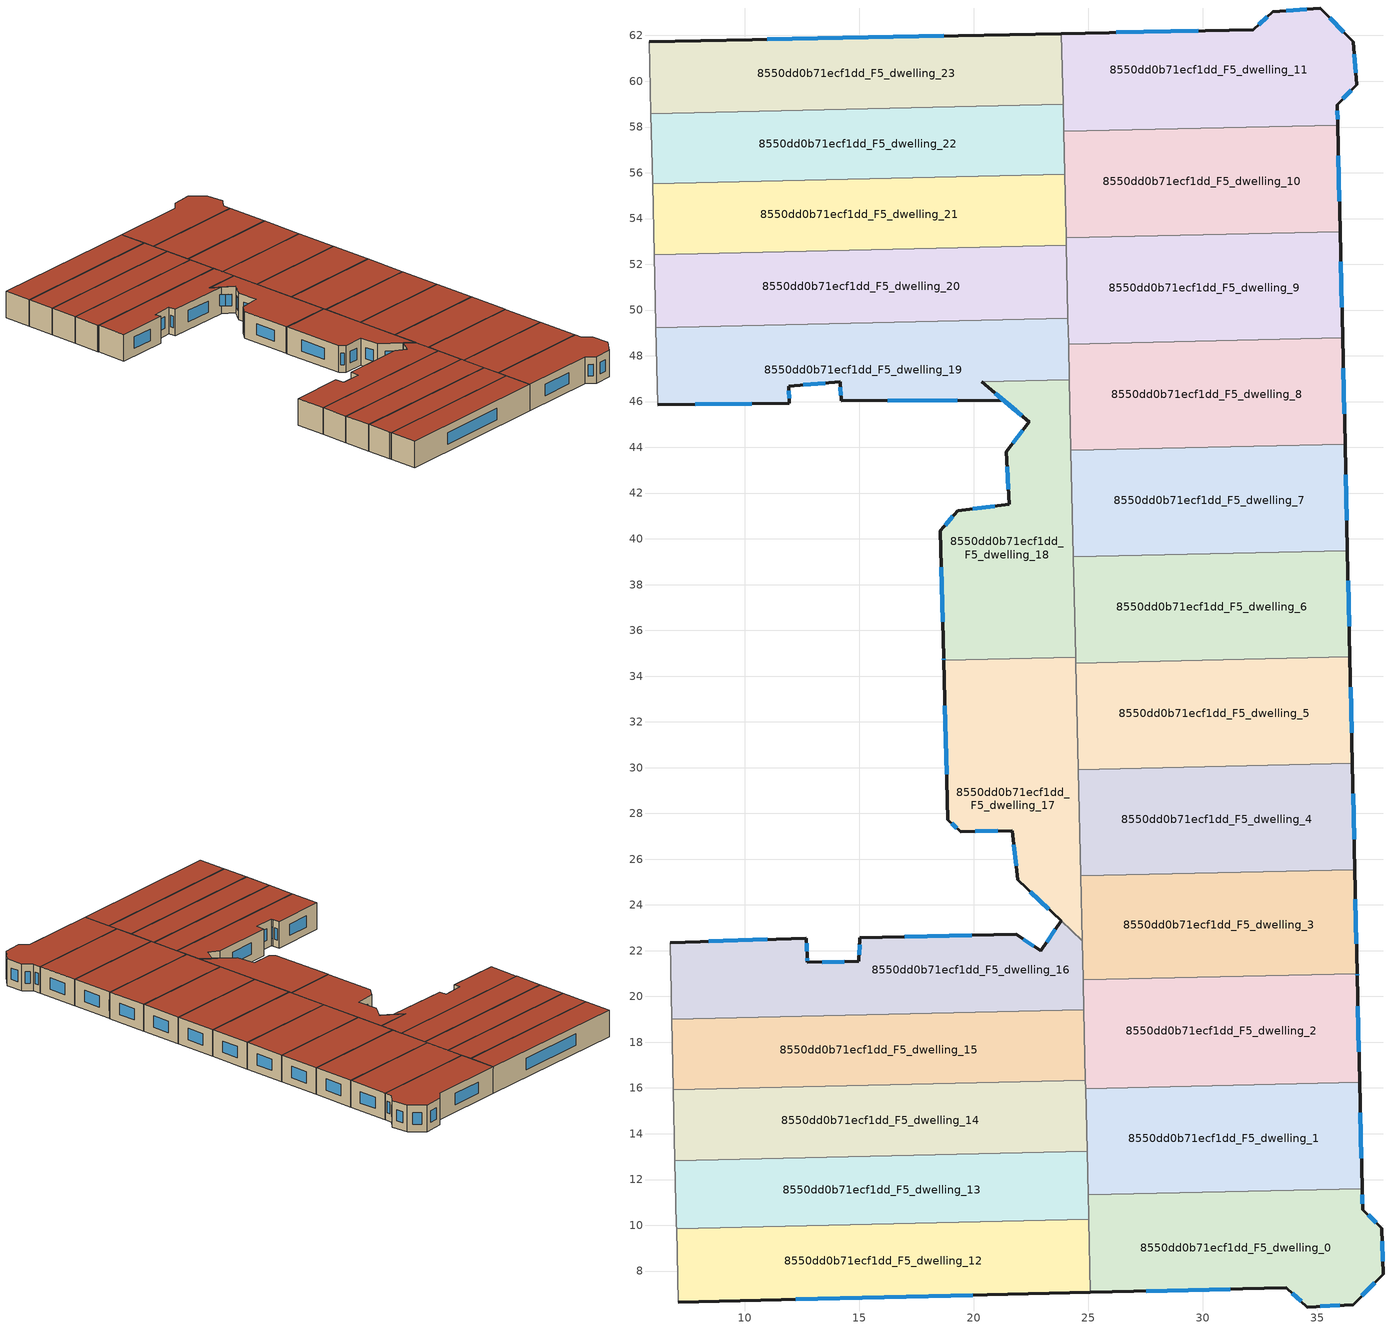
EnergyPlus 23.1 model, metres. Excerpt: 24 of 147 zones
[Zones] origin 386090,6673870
8550dd0b71ecf1dd_F5_dwelling_0
 floor to 8550dd0b71ecf1dd_F4_dwelling_0 (EU_floor_Construction): 36.97,11.6 36.99,10.68 37.84,9.87 37.89,7.87 36.58,6.54 34.58,6.43 33.66,7.27 25.09,7.07 24.99,11.33 z15
 wall outside (EU_wall_Construction): 25.09,7.07 33.66,7.27 34.58,6.43 36.58,6.54 37.89,7.87 37.84,9.87 36.99,10.68 36.97,11.6 z15:18
 wall to 8550dd0b71ecf1dd_F5_dwelling_1 (EU_wall_Construction): 36.97,11.6 24.99,11.33 z15:18
 wall to 8550dd0b71ecf1dd_F5_dwelling_12 (EU_wall_Construction): 25.02,10.26 25.09,7.07 z15:18
 wall to 8550dd0b71ecf1dd_F5_dwelling_13 (EU_wall_Construction): 24.99,11.33 25.01,10.41 25.02,10.26 z15:18
 window (EU_Window_Construction): 36.95,6.92 37.52,7.49 / 35.15,6.46 36,6.51 / 33.92,7.03 34.32,6.67 / 27.54,7.13 31.21,7.21 / 36.99,10.95 36.98,11.34 / 37.6,10.1 37.23,10.45 / 37.88,8.44 37.85,9.29 z15.86:17.14
 roof outside (EU_roof_Construction): 36.58,6.54 37.89,7.87 37.84,9.87 36.99,10.68 36.97,11.6 24.99,11.33 25.09,7.07 33.66,7.27 34.58,6.43 z18
8550dd0b71ecf1dd_F5_dwelling_1
 floor to 8550dd0b71ecf1dd_F4_dwelling_1 (EU_floor_Construction): 36.86,16.25 36.97,11.6 24.99,11.33 24.89,15.98 z15
 wall outside (EU_wall_Construction): 36.97,11.6 36.86,16.25 z15:18
 wall to 8550dd0b71ecf1dd_F5_dwelling_2 (EU_wall_Construction): 36.86,16.25 24.89,15.98 z15:18
 wall to 8550dd0b71ecf1dd_F5_dwelling_14 (EU_wall_Construction): 24.89,15.98 24.95,13.24 z15:18
 wall to 8550dd0b71ecf1dd_F5_dwelling_13 (EU_wall_Construction): 24.95,13.24 24.99,11.33 z15:18
 window (EU_Window_Construction): 36.94,12.93 36.89,14.92 z15.86:17.14
 roof outside (EU_roof_Construction): 36.97,11.6 36.86,16.25 24.89,15.98 24.99,11.33 z18
8550dd0b71ecf1dd_F5_dwelling_10
 floor to 8550dd0b71ecf1dd_F4_dwelling_10 (EU_floor_Construction): 35.91,58.08 36.01,53.43 24.03,53.16 23.93,57.8 z15
 wall outside (EU_wall_Construction): 36.01,53.43 35.91,58.08 z15:18
 wall to 8550dd0b71ecf1dd_F5_dwelling_11 (EU_wall_Construction): 35.91,58.08 23.93,57.8 z15:18
 wall to 8550dd0b71ecf1dd_F5_dwelling_9 (EU_wall_Construction): 24.03,53.16 36.01,53.43 z15:18
 wall to 8550dd0b71ecf1dd_F5_dwelling_21 (EU_wall_Construction): 23.97,55.93 24.03,53.16 z15:18
 wall to 8550dd0b71ecf1dd_F5_dwelling_22 (EU_wall_Construction): 23.93,57.8 23.97,55.93 z15:18
 window (EU_Window_Construction): 35.98,54.76 35.94,56.75 z15.86:17.14
 roof outside (EU_roof_Construction): 36.01,53.43 35.91,58.08 23.93,57.8 24.03,53.16 z18
8550dd0b71ecf1dd_F5_dwelling_11
 floor to 8550dd0b71ecf1dd_F4_dwelling_11 (EU_floor_Construction): 36.57,61.72 36.74,59.85 35.88,58.98 35.91,58.08 23.93,57.8 23.83,62.09 32.22,62.25 33.06,63.05 35.14,63.2 z15
 wall outside (EU_wall_Construction): 35.91,58.08 35.88,58.98 36.74,59.85 36.57,61.72 35.14,63.2 33.06,63.05 32.22,62.25 23.83,62.09 z15:18
 wall to 8550dd0b71ecf1dd_F5_dwelling_23 (EU_wall_Construction): 23.83,62.09 23.9,59 z15:18
 wall to 8550dd0b71ecf1dd_F5_dwelling_22 (EU_wall_Construction): 23.9,59 23.93,57.81 z15:18
 window (EU_Window_Construction): 29.82,62.2 26.22,62.13 / 32.82,62.82 32.46,62.48 / 34.54,63.16 33.66,63.09 / 36.16,62.14 35.55,62.78 / 36.69,60.38 36.62,61.18 / 36.13,59.23 36.5,59.6 / 35.9,58.34 35.89,58.72 z15.86:17.14
 roof outside (EU_roof_Construction): 35.91,58.08 35.88,58.98 36.74,59.85 36.57,61.72 35.14,63.2 33.06,63.05 32.22,62.25 23.83,62.09 23.93,57.8 z18
8550dd0b71ecf1dd_F5_dwelling_12
 floor to 8550dd0b71ecf1dd_F4_dwelling_12 (EU_floor_Construction): 25.02,10.26 25.09,7.07 7.08,6.64 7.01,9.84 z15
 wall outside (EU_wall_Construction): 7.08,6.64 25.09,7.07 z15:18
 wall adiabatic (EU_wall_Construction): 7.01,9.84 7.08,6.64 z15:18
 wall to 8550dd0b71ecf1dd_F5_dwelling_13 (EU_wall_Construction): 25.02,10.26 7.01,9.84 z15:18
 window (EU_Window_Construction): 12.23,6.76 19.95,6.94 z15.86:17.14
 roof outside (EU_roof_Construction): 25.09,7.07 25.02,10.26 7.01,9.84 7.08,6.64 z18
8550dd0b71ecf1dd_F5_dwelling_13
 floor to 8550dd0b71ecf1dd_F4_dwelling_13 (EU_floor_Construction): 24.95,13.24 25.01,10.41 25.02,10.26 7.01,9.84 7.01,10 6.94,12.83 z15
 wall adiabatic (EU_wall_Construction): 6.94,12.83 7.01,10 7.01,9.84 z15:18
 wall to 8550dd0b71ecf1dd_F5_dwelling_14 (EU_wall_Construction): 24.95,13.24 6.94,12.83 z15:18
 roof outside (EU_roof_Construction): 25.02,10.26 25.01,10.41 24.95,13.24 6.94,12.83 7.01,10 7.01,9.84 z18
8550dd0b71ecf1dd_F5_dwelling_14
 floor to 8550dd0b71ecf1dd_F4_dwelling_14 (EU_floor_Construction): 24.88,16.33 24.95,13.24 6.94,12.83 6.87,15.92 z15
 wall adiabatic (EU_wall_Construction): 6.87,15.92 6.94,12.83 z15:18
 wall to 8550dd0b71ecf1dd_F5_dwelling_15 (EU_wall_Construction): 24.88,16.33 6.87,15.92 z15:18
 wall to 8550dd0b71ecf1dd_F5_dwelling_2 (EU_wall_Construction): 24.89,15.98 24.88,16.33 z15:18
 roof outside (EU_roof_Construction): 24.95,13.24 24.88,16.33 6.87,15.92 6.94,12.83 z18
8550dd0b71ecf1dd_F5_dwelling_15
 floor to 8550dd0b71ecf1dd_F4_dwelling_15 (EU_floor_Construction): 24.81,19.42 24.88,16.33 6.87,15.92 6.8,19.01 z15
 wall adiabatic (EU_wall_Construction): 6.8,19.01 6.87,15.92 z15:18
 wall to 8550dd0b71ecf1dd_F5_dwelling_16 (EU_wall_Construction): 24.81,19.42 6.8,19.01 z15:18
 wall to 8550dd0b71ecf1dd_F5_dwelling_2 (EU_wall_Construction): 24.88,16.33 24.81,19.42 z15:18
 roof outside (EU_roof_Construction): 24.88,16.33 24.81,19.42 6.8,19.01 6.87,15.92 z18
8550dd0b71ecf1dd_F5_dwelling_16
 floor to 8550dd0b71ecf1dd_F4_dwelling_16 (EU_floor_Construction): 24.74,22.43 24.81,19.42 6.8,19.01 6.72,22.36 12.68,22.55 12.72,21.75 12.73,21.49 14.98,21.53 15.02,22.56 21.86,22.71 22.93,21.99 23.81,23.31 z15
 wall outside (EU_wall_Construction): 23.81,23.31 22.93,21.99 21.86,22.71 15.02,22.56 14.98,21.53 12.73,21.49 12.72,21.75 12.68,22.55 6.72,22.36 z15:18
 wall adiabatic (EU_wall_Construction): 6.72,22.36 6.8,19.01 z15:18
 wall to 8550dd0b71ecf1dd_F5_dwelling_17 (EU_wall_Construction): 24.74,22.43 23.81,23.31 z15:18
 wall to 8550dd0b71ecf1dd_F5_dwelling_3 (EU_wall_Construction): 24.78,20.72 24.74,22.43 z15:18
 wall to 8550dd0b71ecf1dd_F5_dwelling_2 (EU_wall_Construction): 24.81,19.42 24.78,20.62 24.78,20.72 z15:18
 window (EU_Window_Construction): 10.98,22.5 8.42,22.41 / 12.71,21.98 12.69,22.33 / 12.73,21.56 12.72,21.68 / 14.34,21.52 13.37,21.5 / 15.01,22.26 14.99,21.82 / 19.91,22.67 16.97,22.6 / 22.63,22.19 22.17,22.5 / 23.56,22.93 23.18,22.37 z15.86:17.14
 roof outside (EU_roof_Construction): 24.81,19.42 24.74,22.43 23.81,23.31 22.93,21.99 21.86,22.71 15.02,22.56 14.98,21.53 12.73,21.49 12.72,21.75 12.68,22.55 6.72,22.36 6.8,19.01 z18
8550dd0b71ecf1dd_F5_dwelling_17
 floor to 8550dd0b71ecf1dd_F4_dwelling_17 (EU_floor_Construction): 24.45,34.83 24.74,22.44 21.92,25.1 21.69,27.25 19.42,27.21 18.87,27.72 18.69,34.7 z15
 wall outside (EU_wall_Construction): 18.69,34.7 18.87,27.72 19.42,27.21 21.69,27.25 21.92,25.1 23.81,23.31 z15:18
 wall to 8550dd0b71ecf1dd_F5_dwelling_18 (EU_wall_Construction): 24.45,34.83 18.69,34.7 z15:18
 wall to 8550dd0b71ecf1dd_F5_dwelling_5 (EU_wall_Construction): 24.57,29.92 24.46,34.57 z15:18
 wall to 8550dd0b71ecf1dd_F5_dwelling_4 (EU_wall_Construction): 24.67,25.27 24.57,29.92 z15:18
 wall to 8550dd0b71ecf1dd_F5_dwelling_6 (EU_wall_Construction): 24.46,34.57 24.45,34.83 z15:18
 wall to 8550dd0b71ecf1dd_F5_dwelling_3 (EU_wall_Construction): 24.74,22.44 24.67,25.27 z15:18
 window (EU_Window_Construction): 20.07,27.22 21.04,27.24 / 19.03,27.58 19.26,27.35 / 18.74,32.7 18.82,29.71 / 21.75,26.64 21.86,25.71 / 22.46,24.59 23.27,23.82 z15.86:17.14
 roof outside (EU_roof_Construction): 24.74,22.43 24.45,34.83 18.69,34.7 18.87,27.72 19.42,27.21 21.69,27.25 21.92,25.1 z18
8550dd0b71ecf1dd_F5_dwelling_18
 floor to 8550dd0b71ecf1dd_F4_dwelling_18 (EU_floor_Construction): 24.18,46.95 24.45,34.83 18.69,34.7 18.68,34.79 18.54,40.35 19.3,41.23 21.55,41.5 21.42,43.81 22.43,45.11 20.35,46.87 z15
 wall outside (EU_wall_Construction): 20.35,46.87 22.43,45.11 21.42,43.81 21.55,41.5 19.3,41.23 18.54,40.35 18.68,34.79 18.69,34.7 z15:18
 wall to 8550dd0b71ecf1dd_F5_dwelling_19 (EU_wall_Construction): 24.18,46.95 20.36,46.87 z15:18
 wall to 8550dd0b71ecf1dd_F5_dwelling_7 (EU_wall_Construction): 24.35,39.21 24.25,43.86 z15:18
 wall to 8550dd0b71ecf1dd_F5_dwelling_6 (EU_wall_Construction): 24.45,34.83 24.35,39.21 z15:18
 wall to 8550dd0b71ecf1dd_F5_dwelling_8 (EU_wall_Construction): 24.25,43.86 24.18,46.95 z15:18
 window (EU_Window_Construction): 18.68,34.77 18.69,34.72 / 18.58,38.76 18.64,36.38 / 19.09,40.98 18.76,40.6 / 20.91,41.42 19.95,41.31 / 21.46,43.15 21.51,42.16 / 22.14,44.74 21.71,44.18 / 20.95,46.37 21.84,45.61 z15.86:17.14
 roof outside (EU_roof_Construction): 24.45,34.83 24.18,46.95 20.35,46.87 22.43,45.11 21.42,43.81 21.55,41.5 19.3,41.23 18.54,40.35 18.68,34.79 18.69,34.7 z18
8550dd0b71ecf1dd_F5_dwelling_19
 floor to 8550dd0b71ecf1dd_F4_dwelling_19 (EU_floor_Construction): 24.11,49.65 24.18,46.95 20.36,46.87 22.42,45.11 21.3,46.06 14.21,46.03 14.16,46.86 11.91,46.67 11.94,45.93 6.18,45.86 6.11,49.24 z15
 wall outside (EU_wall_Construction): 6.18,45.86 11.94,45.93 11.91,46.67 14.16,46.86 14.21,46.03 21.3,46.06 22.42,45.11 20.36,46.87 z15:18
 wall adiabatic (EU_wall_Construction): 6.11,49.24 6.18,45.86 z15:18
 wall to 8550dd0b71ecf1dd_F5_dwelling_20 (EU_wall_Construction): 24.11,49.65 6.11,49.24 z15:18
 wall to 8550dd0b71ecf1dd_F5_dwelling_8 (EU_wall_Construction): 24.18,46.95 24.14,48.51 z15:18
 wall to 8550dd0b71ecf1dd_F5_dwelling_9 (EU_wall_Construction): 24.14,48.51 24.11,49.65 z15:18
 window (EU_Window_Construction): 16.23,46.04 19.27,46.05 / 14.17,46.62 14.19,46.27 / 12.55,46.73 13.52,46.8 / 11.93,46.15 11.92,46.46 / 7.83,45.88 10.3,45.91 / 21.83,45.61 20.95,46.36 / 21.62,45.79 22.1,45.38 z15.86:17.14
 roof outside (EU_roof_Construction): 22.42,45.11 20.36,46.87 24.18,46.95 24.11,49.65 6.11,49.24 6.18,45.86 11.94,45.93 11.91,46.67 14.16,46.86 14.21,46.03 21.3,46.06 z18
8550dd0b71ecf1dd_F5_dwelling_2
 floor to 8550dd0b71ecf1dd_F4_dwelling_2 (EU_floor_Construction): 36.76,21 36.76,20.9 36.86,16.25 24.89,15.98 24.78,20.62 24.78,20.72 z15
 wall outside (EU_wall_Construction): 36.86,16.25 36.76,20.9 36.76,21 z15:18
 wall to 8550dd0b71ecf1dd_F5_dwelling_3 (EU_wall_Construction): 36.76,21 24.78,20.72 z15:18
 window (EU_Window_Construction): 36.76,20.93 36.76,20.97 / 36.83,17.58 36.79,19.57 z15.86:17.14
 roof outside (EU_roof_Construction): 36.86,16.25 36.76,20.9 36.76,21 24.78,20.72 24.78,20.62 24.89,15.98 z18
8550dd0b71ecf1dd_F5_dwelling_20
 floor to 8550dd0b71ecf1dd_F4_dwelling_20 (EU_floor_Construction): 24.04,52.84 24.11,49.75 24.11,49.65 6.11,49.24 6.1,49.34 6.03,52.43 z15
 wall adiabatic (EU_wall_Construction): 6.03,52.43 6.1,49.34 6.11,49.24 z15:18
 wall to 8550dd0b71ecf1dd_F5_dwelling_21 (EU_wall_Construction): 24.04,52.84 6.03,52.43 z15:18
 wall to 8550dd0b71ecf1dd_F5_dwelling_9 (EU_wall_Construction): 24.11,49.65 24.11,49.75 24.04,52.84 z15:18
 roof outside (EU_roof_Construction): 24.11,49.65 24.11,49.75 24.04,52.84 6.03,52.43 6.1,49.34 6.11,49.24 z18
8550dd0b71ecf1dd_F5_dwelling_21
 floor to 8550dd0b71ecf1dd_F4_dwelling_21 (EU_floor_Construction): 23.97,55.93 24.04,52.84 6.03,52.43 5.96,55.52 z15
 wall adiabatic (EU_wall_Construction): 5.96,55.52 6.03,52.43 z15:18
 wall to 8550dd0b71ecf1dd_F5_dwelling_22 (EU_wall_Construction): 23.97,55.93 5.96,55.52 z15:18
 wall to 8550dd0b71ecf1dd_F5_dwelling_9 (EU_wall_Construction): 24.04,52.84 24.03,53.16 z15:18
 roof outside (EU_roof_Construction): 24.04,52.84 23.97,55.93 5.96,55.52 6.03,52.43 z18
8550dd0b71ecf1dd_F5_dwelling_22
 floor to 8550dd0b71ecf1dd_F4_dwelling_22 (EU_floor_Construction): 23.9,59 23.97,55.93 5.96,55.52 5.89,58.59 z15
 wall adiabatic (EU_wall_Construction): 5.89,58.59 5.96,55.52 z15:18
 wall to 8550dd0b71ecf1dd_F5_dwelling_23 (EU_wall_Construction): 23.9,59 5.89,58.59 z15:18
 roof outside (EU_roof_Construction): 23.97,55.93 23.9,59 5.89,58.59 5.96,55.52 z18
8550dd0b71ecf1dd_F5_dwelling_23
 floor to 8550dd0b71ecf1dd_F4_dwelling_23 (EU_floor_Construction): 23.83,62.09 23.9,59 5.89,58.59 5.82,61.73 z15
 wall outside (EU_wall_Construction): 23.83,62.09 5.82,61.73 z15:18
 wall adiabatic (EU_wall_Construction): 5.82,61.73 5.89,58.59 z15:18
 window (EU_Window_Construction): 18.68,61.98 10.96,61.83 z15.86:17.14
 roof outside (EU_roof_Construction): 23.9,59 23.83,62.09 5.82,61.73 5.89,58.59 z18
8550dd0b71ecf1dd_F5_dwelling_3
 floor to 8550dd0b71ecf1dd_F4_dwelling_3 (EU_floor_Construction): 36.65,25.55 36.76,21 24.78,20.72 24.67,25.27 z15
 wall outside (EU_wall_Construction): 36.76,21 36.65,25.55 z15:18
 wall to 8550dd0b71ecf1dd_F5_dwelling_4 (EU_wall_Construction): 36.65,25.55 24.67,25.27 z15:18
 window (EU_Window_Construction): 36.73,22.3 36.68,24.25 z15.86:17.14
 roof outside (EU_roof_Construction): 36.76,21 36.65,25.55 24.67,25.27 24.78,20.72 z18
8550dd0b71ecf1dd_F5_dwelling_4
 floor to 8550dd0b71ecf1dd_F4_dwelling_4 (EU_floor_Construction): 36.54,30.19 36.65,25.55 24.67,25.27 24.57,29.92 z15
 wall outside (EU_wall_Construction): 36.65,25.55 36.54,30.19 z15:18
 wall to 8550dd0b71ecf1dd_F5_dwelling_5 (EU_wall_Construction): 36.54,30.19 24.57,29.92 z15:18
 window (EU_Window_Construction): 36.62,26.87 36.57,28.87 z15.86:17.14
 roof outside (EU_roof_Construction): 36.65,25.55 36.54,30.19 24.57,29.92 24.67,25.27 z18
8550dd0b71ecf1dd_F5_dwelling_5
 floor to 8550dd0b71ecf1dd_F4_dwelling_5 (EU_floor_Construction): 36.44,34.84 36.54,30.19 24.57,29.92 24.46,34.57 z15
 wall outside (EU_wall_Construction): 36.54,30.19 36.44,34.84 z15:18
 wall to 8550dd0b71ecf1dd_F5_dwelling_6 (EU_wall_Construction): 36.44,34.84 24.46,34.57 z15:18
 window (EU_Window_Construction): 36.51,31.52 36.47,33.51 z15.86:17.14
 roof outside (EU_roof_Construction): 36.54,30.19 36.44,34.84 24.46,34.57 24.57,29.92 z18
8550dd0b71ecf1dd_F5_dwelling_6
 floor to 8550dd0b71ecf1dd_F4_dwelling_6 (EU_floor_Construction): 36.33,39.49 36.44,34.84 24.46,34.57 24.35,39.21 z15
 wall outside (EU_wall_Construction): 36.44,34.84 36.33,39.49 z15:18
 wall to 8550dd0b71ecf1dd_F5_dwelling_7 (EU_wall_Construction): 36.33,39.49 24.35,39.21 z15:18
 window (EU_Window_Construction): 36.41,36.17 36.36,38.16 z15.86:17.14
 roof outside (EU_roof_Construction): 36.44,34.84 36.33,39.49 24.35,39.21 24.46,34.57 z18
8550dd0b71ecf1dd_F5_dwelling_7
 floor to 8550dd0b71ecf1dd_F4_dwelling_7 (EU_floor_Construction): 36.22,44.14 36.33,39.49 24.35,39.21 24.25,43.86 z15
 wall outside (EU_wall_Construction): 36.33,39.49 36.22,44.14 z15:18
 wall to 8550dd0b71ecf1dd_F5_dwelling_8 (EU_wall_Construction): 36.22,44.14 24.25,43.86 z15:18
 window (EU_Window_Construction): 36.3,40.82 36.25,42.81 z15.86:17.14
 roof outside (EU_roof_Construction): 36.33,39.49 36.22,44.14 24.25,43.86 24.35,39.21 z18
8550dd0b71ecf1dd_F5_dwelling_8
 floor to 8550dd0b71ecf1dd_F4_dwelling_8 (EU_floor_Construction): 36.12,48.78 36.22,44.14 24.25,43.86 24.14,48.51 z15
 wall outside (EU_wall_Construction): 36.22,44.14 36.12,48.78 z15:18
 wall to 8550dd0b71ecf1dd_F5_dwelling_9 (EU_wall_Construction): 36.12,48.78 24.14,48.51 z15:18
 window (EU_Window_Construction): 36.19,45.46 36.15,47.46 z15.86:17.14
 roof outside (EU_roof_Construction): 36.22,44.14 36.12,48.78 24.14,48.51 24.25,43.86 z18
8550dd0b71ecf1dd_F5_dwelling_9
 floor to 8550dd0b71ecf1dd_F4_dwelling_9 (EU_floor_Construction): 36.01,53.43 36.12,48.78 24.14,48.51 24.03,53.16 z15
 wall outside (EU_wall_Construction): 36.12,48.78 36.01,53.43 z15:18
 window (EU_Window_Construction): 36.09,50.11 36.04,52.1 z15.86:17.14
 roof outside (EU_roof_Construction): 36.12,48.78 36.01,53.43 24.03,53.16 24.14,48.51 z18
[Building]
EU S2 Campaign: North Axis=0; Terrain=City; Solar Distribution=FullExterior
[Site:Location]
Helsinki-Vantaa.AP: Latitude=60.317; Longitude=24.963; Time Zone=2; Elevation=54.6
[SizingPeriod:WeatherFileDays]
AnnualSizingPeriod: Begin Month=1; Begin Day of Month=1; End Month=12; End Day of Month=31; Day of Week for Start Day=Monday; Use Weather File Daylight Saving Period=No; Use Weather File Rain and Snow Indicators=No
[MATERIAL]
EU_InternalMass_Material: Roughness=MediumRough; Thickness=0.1; Conductivity=1; Density=1800; Specific Heat=900; Thermal Absorptance=0.9; Solar Absorptance=0.7; Visible Absorptance=0.7
[MATERIAL:NOMASS] Roughness=MediumRough; Thermal Absorptance=0.9; Solar Absorptance=0.7; Visible Absorptance=0.7
Name | Thermal Resistance
EU_wall_NoMass | 1.10183
EU_roof_NoMass; EU_floor_NoMass | 1.70606
[WINDOWMATERIAL:SIMPLEGLAZINGSYSTEM]
EU_Window_SimpleGlazing: UFactor=3.11035; Solar Heat Gain Coefficient=0.8; Visible Transmittance=0.8
[CONSTRUCTION]
EU_wall_Construction: EU_wall_NoMass
EU_roof_Construction: EU_roof_NoMass
EU_floor_Construction: EU_floor_NoMass
EU_Window_Construction: EU_Window_SimpleGlazing
EU_InternalMass_Construction: EU_InternalMass_Material
[ZONE] Type=1; Multiplier=1; Ceiling Height=autocalculate; Floor Area=autocalculate; Part of Total Floor Area=Yes
Name | Volume
8550dd0b71ecf1dd_F5_dwelling_0 | 167.103
8550dd0b71ecf1dd_F5_dwelling_1; 8550dd0b71ecf1dd_F5_dwelling_6 | 167.073
8550dd0b71ecf1dd_F5_dwelling_10; 8550dd0b71ecf1dd_F5_dwelling_7 | 167.11
8550dd0b71ecf1dd_F5_dwelling_11 | 167.1
8550dd0b71ecf1dd_F5_dwelling_12 | 172.943
8550dd0b71ecf1dd_F5_dwelling_13 | 161.238
8550dd0b71ecf1dd_F5_dwelling_14 | 167.077
8550dd0b71ecf1dd_F5_dwelling_15 | 167.071
8550dd0b71ecf1dd_F5_dwelling_16 | 173.496
8550dd0b71ecf1dd_F5_dwelling_17 | 158.93
8550dd0b71ecf1dd_F5_dwelling_18 | 157.89
8550dd0b71ecf1dd_F5_dwelling_19 | 172.612
8550dd0b71ecf1dd_F5_dwelling_2 | 170.703
8550dd0b71ecf1dd_F5_dwelling_20 | 172.477
8550dd0b71ecf1dd_F5_dwelling_21 | 167.076
8550dd0b71ecf1dd_F5_dwelling_22 | 165.996
8550dd0b71ecf1dd_F5_dwelling_23 | 168.209
8550dd0b71ecf1dd_F5_dwelling_3 | 163.503
8550dd0b71ecf1dd_F5_dwelling_4; 8550dd0b71ecf1dd_F5_dwelling_8 | 167.09
8550dd0b71ecf1dd_F5_dwelling_5 | 167.111
8550dd0b71ecf1dd_F5_dwelling_9 | 167.091
[INTERNALMASS] Construction=EU_InternalMass_Construction
Name | Zone or ZoneList | Surface Area
8550dd0b71ecf1dd_F5_dwelling_0_EU_InternalMass | 8550dd0b71ecf1dd_F5_dwelling_0 | 55.7012
8550dd0b71ecf1dd_F5_dwelling_1_EU_InternalMass | 8550dd0b71ecf1dd_F5_dwelling_1 | 55.6912
8550dd0b71ecf1dd_F5_dwelling_2_EU_InternalMass | 8550dd0b71ecf1dd_F5_dwelling_2 | 56.9015
8550dd0b71ecf1dd_F5_dwelling_3_EU_InternalMass | 8550dd0b71ecf1dd_F5_dwelling_3 | 54.5008
8550dd0b71ecf1dd_F5_dwelling_4_EU_InternalMass | 8550dd0b71ecf1dd_F5_dwelling_4 | 55.6971
8550dd0b71ecf1dd_F5_dwelling_5_EU_InternalMass | 8550dd0b71ecf1dd_F5_dwelling_5 | 55.7029
8550dd0b71ecf1dd_F5_dwelling_6_EU_InternalMass | 8550dd0b71ecf1dd_F5_dwelling_6 | 55.6912
8550dd0b71ecf1dd_F5_dwelling_7_EU_InternalMass | 8550dd0b71ecf1dd_F5_dwelling_7 | 55.7032
8550dd0b71ecf1dd_F5_dwelling_8_EU_InternalMass | 8550dd0b71ecf1dd_F5_dwelling_8 | 55.6969
8550dd0b71ecf1dd_F5_dwelling_9_EU_InternalMass | 8550dd0b71ecf1dd_F5_dwelling_9 | 55.6971
8550dd0b71ecf1dd_F5_dwelling_10_EU_InternalMass | 8550dd0b71ecf1dd_F5_dwelling_10 | 55.7029
8550dd0b71ecf1dd_F5_dwelling_11_EU_InternalMass | 8550dd0b71ecf1dd_F5_dwelling_11 | 55.7
8550dd0b71ecf1dd_F5_dwelling_12_EU_InternalMass | 8550dd0b71ecf1dd_F5_dwelling_12 | 57.6483
8550dd0b71ecf1dd_F5_dwelling_13_EU_InternalMass | 8550dd0b71ecf1dd_F5_dwelling_13 | 53.7454
8550dd0b71ecf1dd_F5_dwelling_14_EU_InternalMass | 8550dd0b71ecf1dd_F5_dwelling_14 | 55.6921
8550dd0b71ecf1dd_F5_dwelling_15_EU_InternalMass | 8550dd0b71ecf1dd_F5_dwelling_15 | 55.6903
8550dd0b71ecf1dd_F5_dwelling_16_EU_InternalMass | 8550dd0b71ecf1dd_F5_dwelling_16 | 57.8315
8550dd0b71ecf1dd_F5_dwelling_17_EU_InternalMass | 8550dd0b71ecf1dd_F5_dwelling_17 | 52.9859
8550dd0b71ecf1dd_F5_dwelling_18_EU_InternalMass | 8550dd0b71ecf1dd_F5_dwelling_18 | 52.6269
8550dd0b71ecf1dd_F5_dwelling_19_EU_InternalMass | 8550dd0b71ecf1dd_F5_dwelling_19 | 57.5488
8550dd0b71ecf1dd_F5_dwelling_20_EU_InternalMass | 8550dd0b71ecf1dd_F5_dwelling_20 | 57.4915
8550dd0b71ecf1dd_F5_dwelling_21_EU_InternalMass | 8550dd0b71ecf1dd_F5_dwelling_21 | 55.6921
8550dd0b71ecf1dd_F5_dwelling_22_EU_InternalMass | 8550dd0b71ecf1dd_F5_dwelling_22 | 55.3304
8550dd0b71ecf1dd_F5_dwelling_23_EU_InternalMass | 8550dd0b71ecf1dd_F5_dwelling_23 | 56.0714
[OTHEREQUIPMENT] Fuel Type=Electricity; Design Level Calculation Method=Watts/Area; Power per Zone Floor Area=1; Fraction Latent=0; Fraction Radiant=0; Fraction Lost=0; Carbon Dioxide Generation Rate=0; EndUse Subcategory=EU_Step8_InternalGains
Name | Zone or ZoneList or Space or SpaceList | Schedule
EU_Step8_InternalGain_8550dd0b71ecf1dd_F5_dwelling_0_f000 | 8550dd0b71ecf1dd_F5_dwelling_0 | EU_Step8_GainSchedule_8550dd0b71ecf1dd_F5_dwelling_0_f000
EU_Step8_InternalGain_8550dd0b71ecf1dd_F5_dwelling_1_f000 | 8550dd0b71ecf1dd_F5_dwelling_1 | EU_Step8_GainSchedule_8550dd0b71ecf1dd_F5_dwelling_1_f000
EU_Step8_InternalGain_8550dd0b71ecf1dd_F5_dwelling_2_f000 | 8550dd0b71ecf1dd_F5_dwelling_2 | EU_Step8_GainSchedule_8550dd0b71ecf1dd_F5_dwelling_2_f000
EU_Step8_InternalGain_8550dd0b71ecf1dd_F5_dwelling_3_f000 | 8550dd0b71ecf1dd_F5_dwelling_3 | EU_Step8_GainSchedule_8550dd0b71ecf1dd_F5_dwelling_3_f000
EU_Step8_InternalGain_8550dd0b71ecf1dd_F5_dwelling_4_f000 | 8550dd0b71ecf1dd_F5_dwelling_4 | EU_Step8_GainSchedule_8550dd0b71ecf1dd_F5_dwelling_4_f000
EU_Step8_InternalGain_8550dd0b71ecf1dd_F5_dwelling_5_f000 | 8550dd0b71ecf1dd_F5_dwelling_5 | EU_Step8_GainSchedule_8550dd0b71ecf1dd_F5_dwelling_5_f000
EU_Step8_InternalGain_8550dd0b71ecf1dd_F5_dwelling_6_f000 | 8550dd0b71ecf1dd_F5_dwelling_6 | EU_Step8_GainSchedule_8550dd0b71ecf1dd_F5_dwelling_6_f000
EU_Step8_InternalGain_8550dd0b71ecf1dd_F5_dwelling_7_f000 | 8550dd0b71ecf1dd_F5_dwelling_7 | EU_Step8_GainSchedule_8550dd0b71ecf1dd_F5_dwelling_7_f000
EU_Step8_InternalGain_8550dd0b71ecf1dd_F5_dwelling_8_f000 | 8550dd0b71ecf1dd_F5_dwelling_8 | EU_Step8_GainSchedule_8550dd0b71ecf1dd_F5_dwelling_8_f000
EU_Step8_InternalGain_8550dd0b71ecf1dd_F5_dwelling_9_f000 | 8550dd0b71ecf1dd_F5_dwelling_9 | EU_Step8_GainSchedule_8550dd0b71ecf1dd_F5_dwelling_9_f000
EU_Step8_InternalGain_8550dd0b71ecf1dd_F5_dwelling_10_f000 | 8550dd0b71ecf1dd_F5_dwelling_10 | EU_Step8_GainSchedule_8550dd0b71ecf1dd_F5_dwelling_10_f000
EU_Step8_InternalGain_8550dd0b71ecf1dd_F5_dwelling_11_f000 | 8550dd0b71ecf1dd_F5_dwelling_11 | EU_Step8_GainSchedule_8550dd0b71ecf1dd_F5_dwelling_11_f000
EU_Step8_InternalGain_8550dd0b71ecf1dd_F5_dwelling_12_f000 | 8550dd0b71ecf1dd_F5_dwelling_12 | EU_Step8_GainSchedule_8550dd0b71ecf1dd_F5_dwelling_12_f000
EU_Step8_InternalGain_8550dd0b71ecf1dd_F5_dwelling_13_f000 | 8550dd0b71ecf1dd_F5_dwelling_13 | EU_Step8_GainSchedule_8550dd0b71ecf1dd_F5_dwelling_13_f000
EU_Step8_InternalGain_8550dd0b71ecf1dd_F5_dwelling_14_f000 | 8550dd0b71ecf1dd_F5_dwelling_14 | EU_Step8_GainSchedule_8550dd0b71ecf1dd_F5_dwelling_14_f000
EU_Step8_InternalGain_8550dd0b71ecf1dd_F5_dwelling_15_f000 | 8550dd0b71ecf1dd_F5_dwelling_15 | EU_Step8_GainSchedule_8550dd0b71ecf1dd_F5_dwelling_15_f000
EU_Step8_InternalGain_8550dd0b71ecf1dd_F5_dwelling_16_f000 | 8550dd0b71ecf1dd_F5_dwelling_16 | EU_Step8_GainSchedule_8550dd0b71ecf1dd_F5_dwelling_16_f000
EU_Step8_InternalGain_8550dd0b71ecf1dd_F5_dwelling_17_f000 | 8550dd0b71ecf1dd_F5_dwelling_17 | EU_Step8_GainSchedule_8550dd0b71ecf1dd_F5_dwelling_17_f000
EU_Step8_InternalGain_8550dd0b71ecf1dd_F5_dwelling_18_f000 | 8550dd0b71ecf1dd_F5_dwelling_18 | EU_Step8_GainSchedule_8550dd0b71ecf1dd_F5_dwelling_18_f000
EU_Step8_InternalGain_8550dd0b71ecf1dd_F5_dwelling_19_f000 | 8550dd0b71ecf1dd_F5_dwelling_19 | EU_Step8_GainSchedule_8550dd0b71ecf1dd_F5_dwelling_19_f000
EU_Step8_InternalGain_8550dd0b71ecf1dd_F5_dwelling_20_f000 | 8550dd0b71ecf1dd_F5_dwelling_20 | EU_Step8_GainSchedule_8550dd0b71ecf1dd_F5_dwelling_20_f000
EU_Step8_InternalGain_8550dd0b71ecf1dd_F5_dwelling_21_f000 | 8550dd0b71ecf1dd_F5_dwelling_21 | EU_Step8_GainSchedule_8550dd0b71ecf1dd_F5_dwelling_21_f000
EU_Step8_InternalGain_8550dd0b71ecf1dd_F5_dwelling_22_f000 | 8550dd0b71ecf1dd_F5_dwelling_22 | EU_Step8_GainSchedule_8550dd0b71ecf1dd_F5_dwelling_22_f000
EU_Step8_InternalGain_8550dd0b71ecf1dd_F5_dwelling_23_f000 | 8550dd0b71ecf1dd_F5_dwelling_23 | EU_Step8_GainSchedule_8550dd0b71ecf1dd_F5_dwelling_23_f000
[ZONEVENTILATION:DESIGNFLOWRATE] Schedule=EU_AlwaysOn; Design Flow Rate Calculation Method=AirChanges/Hour; Air Changes per Hour=0.756316; Ventilation Type=Natural; Fan Pressure Rise=0; Fan Total Efficiency=1; Constant Term Coefficient=1; Temperature Term Coefficient=0; Velocity Term Coefficient=0; Velocity Squared Term Coefficient=0; Minimum Indoor Temperature=-100; Maximum Indoor Temperature=100; Delta Temperature=-100; Minimum Outdoor Temperature=-100; Maximum Outdoor Temperature=100; Maximum Wind Speed=40
Name | Zone or ZoneList or Space or SpaceList
EU_ConstantAir_8550dd0b71ecf1dd_F5_dwelling_0 | 8550dd0b71ecf1dd_F5_dwelling_0
EU_ConstantAir_8550dd0b71ecf1dd_F5_dwelling_1 | 8550dd0b71ecf1dd_F5_dwelling_1
EU_ConstantAir_8550dd0b71ecf1dd_F5_dwelling_2 | 8550dd0b71ecf1dd_F5_dwelling_2
EU_ConstantAir_8550dd0b71ecf1dd_F5_dwelling_3 | 8550dd0b71ecf1dd_F5_dwelling_3
EU_ConstantAir_8550dd0b71ecf1dd_F5_dwelling_4 | 8550dd0b71ecf1dd_F5_dwelling_4
EU_ConstantAir_8550dd0b71ecf1dd_F5_dwelling_5 | 8550dd0b71ecf1dd_F5_dwelling_5
EU_ConstantAir_8550dd0b71ecf1dd_F5_dwelling_6 | 8550dd0b71ecf1dd_F5_dwelling_6
EU_ConstantAir_8550dd0b71ecf1dd_F5_dwelling_7 | 8550dd0b71ecf1dd_F5_dwelling_7
EU_ConstantAir_8550dd0b71ecf1dd_F5_dwelling_8 | 8550dd0b71ecf1dd_F5_dwelling_8
EU_ConstantAir_8550dd0b71ecf1dd_F5_dwelling_9 | 8550dd0b71ecf1dd_F5_dwelling_9
EU_ConstantAir_8550dd0b71ecf1dd_F5_dwelling_10 | 8550dd0b71ecf1dd_F5_dwelling_10
EU_ConstantAir_8550dd0b71ecf1dd_F5_dwelling_11 | 8550dd0b71ecf1dd_F5_dwelling_11
EU_ConstantAir_8550dd0b71ecf1dd_F5_dwelling_12 | 8550dd0b71ecf1dd_F5_dwelling_12
EU_ConstantAir_8550dd0b71ecf1dd_F5_dwelling_13 | 8550dd0b71ecf1dd_F5_dwelling_13
EU_ConstantAir_8550dd0b71ecf1dd_F5_dwelling_14 | 8550dd0b71ecf1dd_F5_dwelling_14
EU_ConstantAir_8550dd0b71ecf1dd_F5_dwelling_15 | 8550dd0b71ecf1dd_F5_dwelling_15
EU_ConstantAir_8550dd0b71ecf1dd_F5_dwelling_16 | 8550dd0b71ecf1dd_F5_dwelling_16
EU_ConstantAir_8550dd0b71ecf1dd_F5_dwelling_17 | 8550dd0b71ecf1dd_F5_dwelling_17
EU_ConstantAir_8550dd0b71ecf1dd_F5_dwelling_18 | 8550dd0b71ecf1dd_F5_dwelling_18
EU_ConstantAir_8550dd0b71ecf1dd_F5_dwelling_19 | 8550dd0b71ecf1dd_F5_dwelling_19
EU_ConstantAir_8550dd0b71ecf1dd_F5_dwelling_20 | 8550dd0b71ecf1dd_F5_dwelling_20
EU_ConstantAir_8550dd0b71ecf1dd_F5_dwelling_21 | 8550dd0b71ecf1dd_F5_dwelling_21
EU_ConstantAir_8550dd0b71ecf1dd_F5_dwelling_22 | 8550dd0b71ecf1dd_F5_dwelling_22
EU_ConstantAir_8550dd0b71ecf1dd_F5_dwelling_23 | 8550dd0b71ecf1dd_F5_dwelling_23
[HVACTEMPLATE:ZONE:IDEALLOADSAIRSYSTEM] System Availability Schedule=EU_AlwaysOn; Maximum Heating Supply Air Temperature=50; Minimum Cooling Supply Air Temperature=13; Maximum Heating Supply Air Humidity Ratio=0.0156; Minimum Cooling Supply Air Humidity Ratio=0.0077; Heating Limit=NoLimit; Cooling Limit=NoLimit; Heating Availability Schedule=EU_AlwaysOn; Cooling Availability Schedule=EU_CoolingOff; Dehumidification Control Type=ConstantSensibleHeatRatio; Cooling Sensible Heat Ratio=0.7; Dehumidification Setpoint=60; Humidification Control Type=None; Humidification Setpoint=30; Outdoor Air Method=None; Outdoor Air Flow Rate per Person=0.00944; Outdoor Air Flow Rate per Zone Floor Area=0; Outdoor Air Flow Rate per Zone=0; Demand Controlled Ventilation Type=None; Outdoor Air Economizer Type=NoEconomizer; Heat Recovery Type=None; Sensible Heat Recovery Effectiveness=0.7; Latent Heat Recovery Effectiveness=0.65
Name | Template Thermostat
8550dd0b71ecf1dd_F5_dwelling_0 | EU_HeatOnly_8550dd0b71ecf1dd_F5_dwelling_0
8550dd0b71ecf1dd_F5_dwelling_1 | EU_HeatOnly_8550dd0b71ecf1dd_F5_dwelling_1
8550dd0b71ecf1dd_F5_dwelling_2 | EU_HeatOnly_8550dd0b71ecf1dd_F5_dwelling_2
8550dd0b71ecf1dd_F5_dwelling_3 | EU_HeatOnly_8550dd0b71ecf1dd_F5_dwelling_3
8550dd0b71ecf1dd_F5_dwelling_4 | EU_HeatOnly_8550dd0b71ecf1dd_F5_dwelling_4
8550dd0b71ecf1dd_F5_dwelling_5 | EU_HeatOnly_8550dd0b71ecf1dd_F5_dwelling_5
8550dd0b71ecf1dd_F5_dwelling_6 | EU_HeatOnly_8550dd0b71ecf1dd_F5_dwelling_6
8550dd0b71ecf1dd_F5_dwelling_7 | EU_HeatOnly_8550dd0b71ecf1dd_F5_dwelling_7
8550dd0b71ecf1dd_F5_dwelling_8 | EU_HeatOnly_8550dd0b71ecf1dd_F5_dwelling_8
8550dd0b71ecf1dd_F5_dwelling_9 | EU_HeatOnly_8550dd0b71ecf1dd_F5_dwelling_9
8550dd0b71ecf1dd_F5_dwelling_10 | EU_HeatOnly_8550dd0b71ecf1dd_F5_dwelling_10
8550dd0b71ecf1dd_F5_dwelling_11 | EU_HeatOnly_8550dd0b71ecf1dd_F5_dwelling_11
8550dd0b71ecf1dd_F5_dwelling_12 | EU_HeatOnly_8550dd0b71ecf1dd_F5_dwelling_12
8550dd0b71ecf1dd_F5_dwelling_13 | EU_HeatOnly_8550dd0b71ecf1dd_F5_dwelling_13
8550dd0b71ecf1dd_F5_dwelling_14 | EU_HeatOnly_8550dd0b71ecf1dd_F5_dwelling_14
8550dd0b71ecf1dd_F5_dwelling_15 | EU_HeatOnly_8550dd0b71ecf1dd_F5_dwelling_15
8550dd0b71ecf1dd_F5_dwelling_16 | EU_HeatOnly_8550dd0b71ecf1dd_F5_dwelling_16
8550dd0b71ecf1dd_F5_dwelling_17 | EU_HeatOnly_8550dd0b71ecf1dd_F5_dwelling_17
8550dd0b71ecf1dd_F5_dwelling_18 | EU_HeatOnly_8550dd0b71ecf1dd_F5_dwelling_18
8550dd0b71ecf1dd_F5_dwelling_19 | EU_HeatOnly_8550dd0b71ecf1dd_F5_dwelling_19
8550dd0b71ecf1dd_F5_dwelling_20 | EU_HeatOnly_8550dd0b71ecf1dd_F5_dwelling_20
8550dd0b71ecf1dd_F5_dwelling_21 | EU_HeatOnly_8550dd0b71ecf1dd_F5_dwelling_21
8550dd0b71ecf1dd_F5_dwelling_22 | EU_HeatOnly_8550dd0b71ecf1dd_F5_dwelling_22
8550dd0b71ecf1dd_F5_dwelling_23 | EU_HeatOnly_8550dd0b71ecf1dd_F5_dwelling_23
[SIZING:ZONE] Zone Cooling Design Supply Air Temperature Input Method=SupplyAirTemperature; Zone Cooling Design Supply Air Temperature=13; Zone Heating Design Supply Air Temperature Input Method=SupplyAirTemperature; Zone Heating Design Supply Air Temperature=50; Zone Cooling Design Supply Air Humidity Ratio=0.008; Zone Heating Design Supply Air Humidity Ratio=0.008; Cooling Design Air Flow Method=DesignDay; Cooling Design Air Flow Rate=0; Cooling Minimum Air Flow per Zone Floor Area=0.000762; Cooling Minimum Air Flow=0; Cooling Minimum Air Flow Fraction=0.2; Heating Design Air Flow Method=DesignDay; Heating Design Air Flow Rate=0; Heating Maximum Air Flow per Zone Floor Area=0.002032; Heating Maximum Air Flow=0.141576; Heating Maximum Air Flow Fraction=0.3; Account for Dedicated Outdoor Air System=No; Dedicated Outdoor Air System Control Strategy=NeutralSupplyAir; Dedicated Outdoor Air Low Setpoint Temperature for Design=autosize; Dedicated Outdoor Air High Setpoint Temperature for Design=autosize; Zone Load Sizing Method=Sensible Load Only No Latent Load; Zone Latent Cooling Design Supply Air Humidity Ratio Input Method=HumidityRatioDifference; Zone Cooling Design Supply Air Humidity Ratio Difference=0.005; Zone Latent Heating Design Supply Air Humidity Ratio Input Method=HumidityRatioDifference; Zone Humidification Design Supply Air Humidity Ratio Difference=0.005
8550dd0b71ecf1dd_F5_dwelling_0; 8550dd0b71ecf1dd_F5_dwelling_1; 8550dd0b71ecf1dd_F5_dwelling_2; 8550dd0b71ecf1dd_F5_dwelling_3; 8550dd0b71ecf1dd_F5_dwelling_4; 8550dd0b71ecf1dd_F5_dwelling_5; 8550dd0b71ecf1dd_F5_dwelling_6; 8550dd0b71ecf1dd_F5_dwelling_7; 8550dd0b71ecf1dd_F5_dwelling_8; 8550dd0b71ecf1dd_F5_dwelling_9; 8550dd0b71ecf1dd_F5_dwelling_10; 8550dd0b71ecf1dd_F5_dwelling_11; 8550dd0b71ecf1dd_F5_dwelling_12; 8550dd0b71ecf1dd_F5_dwelling_13; 8550dd0b71ecf1dd_F5_dwelling_14; 8550dd0b71ecf1dd_F5_dwelling_15; 8550dd0b71ecf1dd_F5_dwelling_16; 8550dd0b71ecf1dd_F5_dwelling_17; 8550dd0b71ecf1dd_F5_dwelling_18; 8550dd0b71ecf1dd_F5_dwelling_19; 8550dd0b71ecf1dd_F5_dwelling_20; 8550dd0b71ecf1dd_F5_dwelling_21; 8550dd0b71ecf1dd_F5_dwelling_22; 8550dd0b71ecf1dd_F5_dwelling_23
[SCHEDULE:CONSTANT]
Name | Hourly Value
EU_AlwaysOn | 1
EU_CoolingOff | 0
[SCHEDULE:FILE] Column Number=1; Rows to Skip at Top=0; Number of Hours of Data=8760; Column Separator=Comma; Interpolate to Timestep=No; Minutes per Item=60; Adjust Schedule for Daylight Savings=Yes
Name | File
EU_Step8_GainSchedule_8550dd0b71ecf1dd_F5_dwelling_0_f000 | ../../schedules/8550dd0b71ecf1dd/8550dd0b71ecf1dd_F5_dwelling_0_f000_gain.csv
EU_Step8_GainSchedule_8550dd0b71ecf1dd_F5_dwelling_1_f000 | ../../schedules/8550dd0b71ecf1dd/8550dd0b71ecf1dd_F5_dwelling_1_f000_gain.csv
EU_Step8_GainSchedule_8550dd0b71ecf1dd_F5_dwelling_2_f000 | ../../schedules/8550dd0b71ecf1dd/8550dd0b71ecf1dd_F5_dwelling_2_f000_gain.csv
EU_Step8_GainSchedule_8550dd0b71ecf1dd_F5_dwelling_3_f000 | ../../schedules/8550dd0b71ecf1dd/8550dd0b71ecf1dd_F5_dwelling_3_f000_gain.csv
EU_Step8_GainSchedule_8550dd0b71ecf1dd_F5_dwelling_4_f000 | ../../schedules/8550dd0b71ecf1dd/8550dd0b71ecf1dd_F5_dwelling_4_f000_gain.csv
EU_Step8_GainSchedule_8550dd0b71ecf1dd_F5_dwelling_5_f000 | ../../schedules/8550dd0b71ecf1dd/8550dd0b71ecf1dd_F5_dwelling_5_f000_gain.csv
EU_Step8_GainSchedule_8550dd0b71ecf1dd_F5_dwelling_6_f000 | ../../schedules/8550dd0b71ecf1dd/8550dd0b71ecf1dd_F5_dwelling_6_f000_gain.csv
EU_Step8_GainSchedule_8550dd0b71ecf1dd_F5_dwelling_7_f000 | ../../schedules/8550dd0b71ecf1dd/8550dd0b71ecf1dd_F5_dwelling_7_f000_gain.csv
EU_Step8_GainSchedule_8550dd0b71ecf1dd_F5_dwelling_8_f000 | ../../schedules/8550dd0b71ecf1dd/8550dd0b71ecf1dd_F5_dwelling_8_f000_gain.csv
EU_Step8_GainSchedule_8550dd0b71ecf1dd_F5_dwelling_9_f000 | ../../schedules/8550dd0b71ecf1dd/8550dd0b71ecf1dd_F5_dwelling_9_f000_gain.csv
EU_Step8_GainSchedule_8550dd0b71ecf1dd_F5_dwelling_10_f000 | ../../schedules/8550dd0b71ecf1dd/8550dd0b71ecf1dd_F5_dwelling_10_f000_gain.csv
EU_Step8_GainSchedule_8550dd0b71ecf1dd_F5_dwelling_11_f000 | ../../schedules/8550dd0b71ecf1dd/8550dd0b71ecf1dd_F5_dwelling_11_f000_gain.csv
EU_Step8_GainSchedule_8550dd0b71ecf1dd_F5_dwelling_12_f000 | ../../schedules/8550dd0b71ecf1dd/8550dd0b71ecf1dd_F5_dwelling_12_f000_gain.csv
EU_Step8_GainSchedule_8550dd0b71ecf1dd_F5_dwelling_13_f000 | ../../schedules/8550dd0b71ecf1dd/8550dd0b71ecf1dd_F5_dwelling_13_f000_gain.csv
EU_Step8_GainSchedule_8550dd0b71ecf1dd_F5_dwelling_14_f000 | ../../schedules/8550dd0b71ecf1dd/8550dd0b71ecf1dd_F5_dwelling_14_f000_gain.csv
EU_Step8_GainSchedule_8550dd0b71ecf1dd_F5_dwelling_15_f000 | ../../schedules/8550dd0b71ecf1dd/8550dd0b71ecf1dd_F5_dwelling_15_f000_gain.csv
EU_Step8_GainSchedule_8550dd0b71ecf1dd_F5_dwelling_16_f000 | ../../schedules/8550dd0b71ecf1dd/8550dd0b71ecf1dd_F5_dwelling_16_f000_gain.csv
EU_Step8_GainSchedule_8550dd0b71ecf1dd_F5_dwelling_17_f000 | ../../schedules/8550dd0b71ecf1dd/8550dd0b71ecf1dd_F5_dwelling_17_f000_gain.csv
EU_Step8_GainSchedule_8550dd0b71ecf1dd_F5_dwelling_18_f000 | ../../schedules/8550dd0b71ecf1dd/8550dd0b71ecf1dd_F5_dwelling_18_f000_gain.csv
EU_Step8_GainSchedule_8550dd0b71ecf1dd_F5_dwelling_19_f000 | ../../schedules/8550dd0b71ecf1dd/8550dd0b71ecf1dd_F5_dwelling_19_f000_gain.csv
EU_Step8_GainSchedule_8550dd0b71ecf1dd_F5_dwelling_20_f000 | ../../schedules/8550dd0b71ecf1dd/8550dd0b71ecf1dd_F5_dwelling_20_f000_gain.csv
EU_Step8_GainSchedule_8550dd0b71ecf1dd_F5_dwelling_21_f000 | ../../schedules/8550dd0b71ecf1dd/8550dd0b71ecf1dd_F5_dwelling_21_f000_gain.csv
EU_Step8_GainSchedule_8550dd0b71ecf1dd_F5_dwelling_22_f000 | ../../schedules/8550dd0b71ecf1dd/8550dd0b71ecf1dd_F5_dwelling_22_f000_gain.csv
EU_Step8_GainSchedule_8550dd0b71ecf1dd_F5_dwelling_23_f000 | ../../schedules/8550dd0b71ecf1dd/8550dd0b71ecf1dd_F5_dwelling_23_f000_gain.csv
